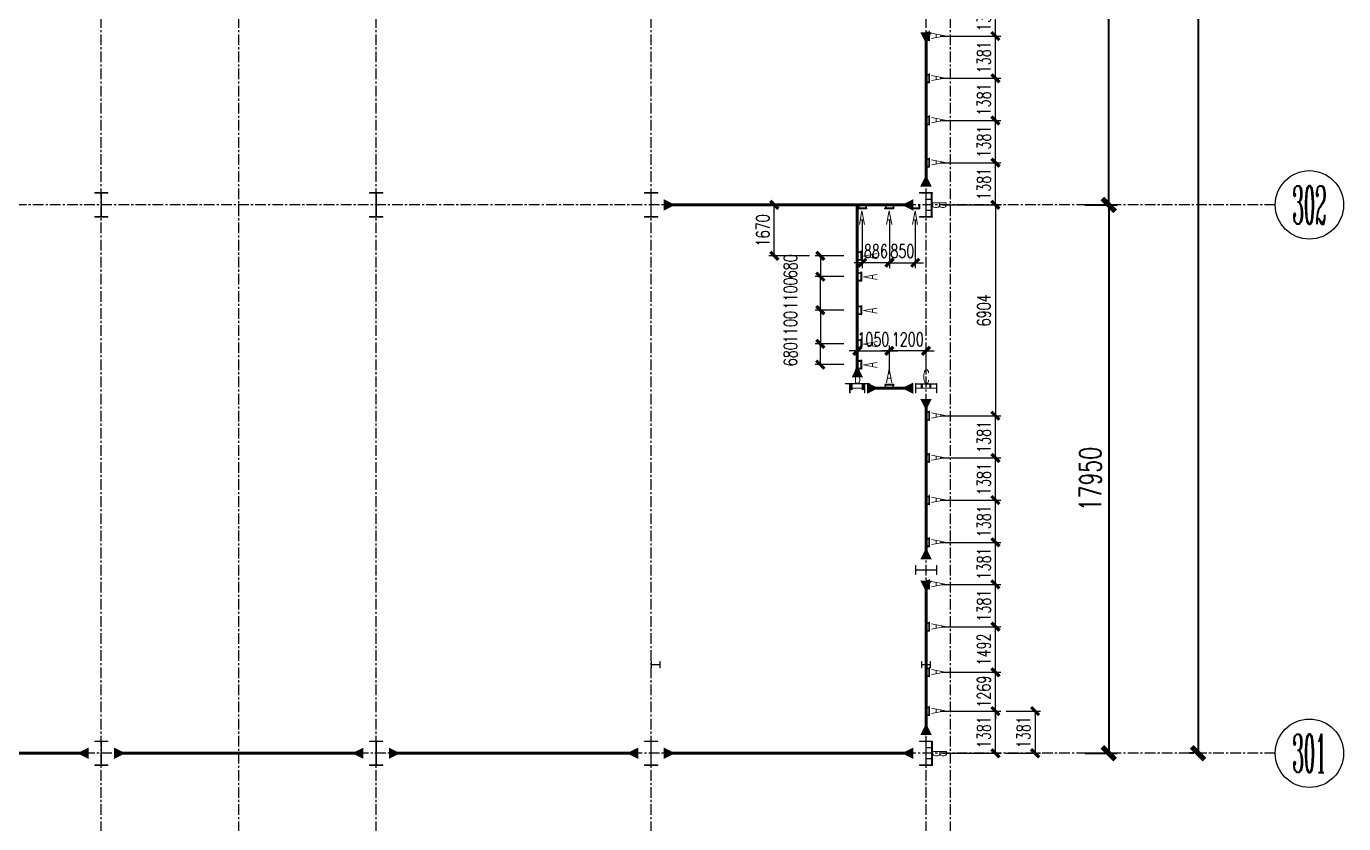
# Model space of a CAD drawing. Extents: x 782294 to 1727252, y -631030 to 17645.
# Drawn here: x 1406681 to 1449804, y -589623 to -563525 of the extents above; entities that cross this region are included whole.
import ezdxf
from ezdxf.enums import TextEntityAlignment as Align

# ---------------------------------------------------------------- set-up
doc = ezdxf.new("R2010")
doc.units = 0
doc.linetypes.add('__DASH', pattern=[0.35, 0.25, -0.1])
doc.linetypes.add('CENTER', pattern=[2, 1.25, -0.25, 0.25, -0.25])
doc.layers.get('Defpoints').update_dxf_attribs({"color": 210})
for name, color, linetype in [('!ZN3-铝板幕墙-3', 3, 'Continuous'), ('!ZN5-钢材投影-40', 40, 'Continuous'), ('!ZN5-钢材断面-2', 2, 'Continuous'), ('30预埋件', 30, 'Continuous'), ('3符号', 3, 'Continuous'), ('A-WINDOW', 140, 'Continuous'), ('DIM', 173, 'Continuous'), ('DOTE', 1, 'CENTER')]:
    doc.layers.add(name, color=color, linetype=linetype)
for name, color, linetype, lineweight in [('S-bea', 40, 'Continuous', 0), ('S-col', 2, 'Continuous', 0), ('梁', 4, 'Continuous', 18), ('砼柱', 2, 'Continuous', 35), ('细线', 11, 'Continuous', 9)]:
    doc.layers.add(name, color=color, linetype=linetype, lineweight=lineweight)
doc.styles.add('_TCH_AXIS', font='COMPLEX', dxfattribs={"bigfont": 'GBCBIG'})
doc.styles.add('DHTEXT-1', font='romans.shx', dxfattribs={"width": 0.7, "bigfont": 'chinese.shx'})
doc.dimstyles.new('ZN175', dxfattribs={"dimscale": 175, "dimtxt": 2.5, "dimasz": 1.5, "dimexe": 1, "dimexo": 2, "dimgap": 0.9, "dimtad": 1, "dimdec": 0, "dimdsep": 46, "dimtxsty": 'DHTEXT-1', "dimblk": 'ARCHTICK', "dimcen": 2.5, "dimclrd": 173, "dimclre": 173, "dimclrt": 7, "dimazin": 2, "dimtfac": 1, "dimtdec": 0, "dimtix": 1, "dimtmove": 2, "dimatfit": 3, "dimfxl": 0, "dimtolj": 1, "dimtzin": 0, "dimarcsym": 0})
doc.dimstyles.new('ZN280', dxfattribs={"dimscale": 280, "dimtxt": 2.5, "dimasz": 1.5, "dimexe": 1, "dimexo": 2, "dimgap": 0.9, "dimtad": 1, "dimdec": 0, "dimdsep": 46, "dimtxsty": 'DHTEXT-1', "dimblk": 'ARCHTICK', "dimcen": 2.5, "dimclrd": 173, "dimclre": 173, "dimclrt": 7, "dimazin": 2, "dimtfac": 1, "dimtdec": 0, "dimtix": 1, "dimtmove": 2, "dimatfit": 3, "dimfxl": 0, "dimarcsym": 0})

# ---------------------------------------------------------------- blocks, each defined once
blk = doc.blocks.new('20250902091300')
at = {"layer": '细线', "ltscale": 30}
h = blk.add_hatch(color=8, dxfattribs=at)
h.dxf.hatch_style = 1
h.paths.add_polyline_path([(-131, 109), (-131, 121), (-119, 121)])
h = blk.add_hatch(color=8, dxfattribs=at)
h.dxf.hatch_style = 1
h.paths.add_polyline_path([(-131, 34), (-131, 22), (-119, 22)])
h = blk.add_hatch(color=8, dxfattribs=at)
h.dxf.hatch_style = 1
h.paths.add_polyline_path([(131, 109), (131, 121), (119, 121)])
h = blk.add_hatch(color=8, dxfattribs=at)
h.dxf.hatch_style = 1
h.paths.add_polyline_path([(131, 34), (131, 22), (119, 22)])
at = {"layer": '!ZN5-钢材断面-2'}
for p, q in [((-150, 22), (150, 22)), ((-150, 10), (-150, 22)), ((-150, 10), (150, 10)), ((-131, 121), (-131, 22)), ((-119, 121), (-119, 22)), ((119, 121), (119, 22)), ((131, 121), (131, 22)), ((150, 10), (150, 22))]:
    blk.add_line(p, q, dxfattribs=at)
at = {"ltscale": 30}
for points in [[(-131, 109), (-131, 121), (-119, 121)], [(-131, 34), (-131, 22), (-119, 22)], [(131, 109), (131, 121), (119, 121)], [(131, 34), (131, 22), (119, 22)]]:
    blk.add_lwpolyline(points, close=True, dxfattribs=at)
blk = doc.blocks.new('20250903081440')
at = {"ltscale": 50, "rotation": 180}
blk.add_blockref('20250902091300', (0, 10), dxfattribs=at)
at = {"layer": '30预埋件', "style": 'DHTEXT-1', "text_generation_flag": 6, "width": 0.55}
blk.add_attdef('B', (-105, 65), '', height=450, rotation=180, dxfattribs=at)
blk = doc.blocks.new('20250903103553')
at = {"layer": '!ZN5-钢材投影-40', "ltscale": 0.3}
blk.add_lwpolyline([(388, -50), (-388, -50), (-388, -38), (388, -38)], close=True, dxfattribs=at)
at = {"layer": '!ZN5-钢材断面-2', "linetype": '__DASH', "ltscale": 100}
for points in [[(-176, -38), (-188, -38), (-188, 151), (-176, 151)], [(188, -38), (176, -38), (176, 151), (188, 151)]]:
    blk.add_lwpolyline(points, close=True, dxfattribs=at)
blk = doc.blocks.new('20250903111337')
at = {"layer": 'DIM', "ltscale": 30, "rotation": 89.99999999999999}
blk.add_blockref('20250903103553', (-50, 0), dxfattribs=at)
at = {"layer": '30预埋件', "style": 'DHTEXT-1', "text_generation_flag": 6, "width": 0.55}
blk.add_attdef('B', (15, 105), '', height=450, rotation=90, dxfattribs=at)
blk = doc.blocks.new('20250903112226')
at = {"layer": '!ZN5-钢材投影-40', "ltscale": 0.3}
blk.add_lwpolyline([(-338, 0), (338, 0), (338, -12), (-338, -12)], close=True, dxfattribs=at)
at = {"layer": '!ZN5-钢材断面-2', "linetype": '__DASH', "ltscale": 100}
for points in [[(-144, -12), (-132, -12), (-132, -136), (-144, -136)], [(132, -12), (144, -12), (144, -136), (132, -136)]]:
    blk.add_lwpolyline(points, close=True, dxfattribs=at)
blk = doc.blocks.new('20250903112404')
at = {"ltscale": 500, "rotation": 270}
blk.add_blockref('20250903112226', (0, 0), dxfattribs=at)
at = {"layer": '30预埋件', "style": 'DHTEXT-1', "text_generation_flag": 6, "width": 0.55}
blk.add_attdef('B', (15, 105), '', height=450, rotation=90, dxfattribs=at)
blk = doc.blocks.new('20250903102904')
at = {"ltscale": 1750, "rotation": 270}
for p in [(184115, 23473), (184115, 22092), (184115, 20712), (184115, 19331), (184115, 11046), (184115, 9665), (184115, 8285), (184115, 6904), (184115, 5523), (184115, 4142), (184115, 2650), (184115, 1381)]:
    blk.add_blockref('20250903081440', p, dxfattribs=at).add_auto_attribs({'B': 'A'})
at = {"ltscale": 500}
for p in [(184195, 17950), (184205, 0)]:
    blk.add_blockref('20250903111337', p, dxfattribs=at).add_auto_attribs({'B': 'B'})
at = {"ltscale": 1750}
ref = blk.add_blockref('20250903081440', (181914, 17825), dxfattribs=dict(at, xscale=-1, rotation=180))
ref.add_attrib('B', 'A', (181808, 17310), dxfattribs={"layer": '30预埋件', "height": 450, "rotation": 180, "style": 'DHTEXT-1', "text_generation_flag": 6, "width": 0.55})
ref = blk.add_blockref('20250903081440', (182800, 17825), dxfattribs=dict(at, xscale=-1, rotation=180))
ref.add_attrib('B', 'A', (182695, 17310), dxfattribs={"layer": '30预埋件', "height": 450, "rotation": 180, "style": 'DHTEXT-1', "text_generation_flag": 6, "width": 0.55})
ref = blk.add_blockref('20250903081440', (183650, 17825), dxfattribs=dict(at, xscale=-1, rotation=180))
ref.add_attrib('B', 'A', (183544, 17310), dxfattribs={"layer": '30预埋件', "height": 450, "rotation": 180, "style": 'DHTEXT-1', "text_generation_flag": 6, "width": 0.55})
ref = blk.add_blockref('20250903081440', (181883, 16280), dxfattribs=dict(at, xscale=-1, rotation=270))
ref.add_attrib('B', 'A', (182398, 16175), dxfattribs={"layer": '30预埋件', "height": 450, "rotation": 270, "style": 'DHTEXT-1', "text_generation_flag": 6, "width": 0.55})
ref = blk.add_blockref('20250903081440', (181883, 15600), dxfattribs=dict(at, xscale=-1, rotation=270))
ref.add_attrib('B', 'A', (182398, 15495), dxfattribs={"layer": '30预埋件', "height": 450, "rotation": 270, "style": 'DHTEXT-1', "text_generation_flag": 6, "width": 0.55})
ref = blk.add_blockref('20250903081440', (181883, 14500), dxfattribs=dict(at, xscale=-1, rotation=270))
ref.add_attrib('B', 'A', (182398, 14394), dxfattribs={"layer": '30预埋件', "height": 450, "rotation": 270, "style": 'DHTEXT-1', "text_generation_flag": 6, "width": 0.55})
ref = blk.add_blockref('20250903081440', (181883, 13400), dxfattribs=dict(at, xscale=-1, rotation=270))
ref.add_attrib('B', 'A', (182398, 13294), dxfattribs={"layer": '30预埋件', "height": 450, "rotation": 270, "style": 'DHTEXT-1', "text_generation_flag": 6, "width": 0.55})
at = {"ltscale": 500}
for name, p, rotation, values in [('20250903111337', (181749, 12100), 90, {'B': 'B'}), ('20250903112404', (184000, 12090), 89.99999993907768, {'B': 'C'})]:
    blk.add_blockref(name, p, dxfattribs=dict(at, rotation=rotation)).add_auto_attribs(values)
at = {"ltscale": 1750}
ref = blk.add_blockref('20250903081440', (181883, 12720), dxfattribs=dict(at, xscale=-1, rotation=270))
ref.add_attrib('B', 'A', (182398, 12615), dxfattribs={"layer": '30预埋件', "height": 450, "rotation": 270, "style": 'DHTEXT-1', "text_generation_flag": 6, "width": 0.55})
blk.add_blockref('20250903081440', (182800, 12065), dxfattribs=at).add_auto_attribs({'B': 'A'})
blk = doc.blocks.new('_ArchTick')
at = {"color": 0, "linetype": 'ByBlock', "const_width": 0.4}
blk.add_lwpolyline([(-0.5, -0.5), (0.5, 0.5)], dxfattribs=at)
blk = doc.blocks.new('*D1684')
at = {"layer": 'Defpoints', "color": 0, "ltscale": 1750, "transparency": 16777216}
for p in [(1436248, -580415), (1438405, -580415), (1436293, -581795)]:
    blk.add_point(p, dxfattribs=at)
at = {"layer": 'DIM', "color": 173, "linetype": 'ByBlock', "lineweight": -2, "ltscale": 1750, "transparency": 16777216}
for p, q in [((1436598, -580415), (1438580, -580415)), ((1438405, -581795), (1438405, -580415)), ((1436643, -581795), (1438580, -581795))]:
    blk.add_line(p, q, dxfattribs=at)
at = {"layer": 'DIM', "color": 173, "lineweight": -2, "ltscale": 1750, "transparency": 16777216, "xscale": 262.5, "yscale": 262.5, "zscale": 262.5}
for p, rotation in [((1438405, -580415), 90), ((1438405, -581795), 270)]:
    blk.add_blockref('_ArchTick', p, dxfattribs=dict(at, rotation=rotation))
at = {"layer": 'DIM', "color": 7, "ltscale": 1750, "transparency": 16777216, "insert": (1438028, -581105), "char_height": 437.5, "attachment_point": 5, "rotation": 90, "style": 'DHTEXT-1'}
blk.add_mtext('\\A1;1381', dxfattribs=at)
blk = doc.blocks.new('*D1685')
at = {"layer": 'Defpoints', "color": 0, "ltscale": 1750, "transparency": 16777216}
for p in [(1436293, -581795), (1438405, -581795), (1436293, -583176)]:
    blk.add_point(p, dxfattribs=at)
at = {"layer": 'DIM', "color": 173, "linetype": 'ByBlock', "lineweight": -2, "ltscale": 1750, "transparency": 16777216}
for p, q in [((1436643, -581795), (1438580, -581795)), ((1438405, -583176), (1438405, -581795)), ((1436643, -583176), (1438580, -583176))]:
    blk.add_line(p, q, dxfattribs=at)
at = {"layer": 'DIM', "color": 173, "lineweight": -2, "ltscale": 1750, "transparency": 16777216, "xscale": 262.5, "yscale": 262.5, "zscale": 262.5}
for p, rotation in [((1438405, -581795), 90), ((1438405, -583176), 270)]:
    blk.add_blockref('_ArchTick', p, dxfattribs=dict(at, rotation=rotation))
at = {"layer": 'DIM', "color": 7, "ltscale": 1750, "transparency": 16777216, "insert": (1438028, -582486), "char_height": 437.5, "attachment_point": 5, "rotation": 90, "style": 'DHTEXT-1'}
blk.add_mtext('\\A1;1381', dxfattribs=at)
blk = doc.blocks.new('*D1686')
at = {"layer": 'Defpoints', "color": 0, "ltscale": 1750, "transparency": 16777216}
for p in [(1436293, -583176), (1438405, -583176), (1436293, -584668)]:
    blk.add_point(p, dxfattribs=at)
at = {"layer": 'DIM', "color": 173, "linetype": 'ByBlock', "lineweight": -2, "ltscale": 1750, "transparency": 16777216}
for p, q in [((1436643, -583176), (1438580, -583176)), ((1438405, -584668), (1438405, -583176)), ((1436643, -584668), (1438580, -584668))]:
    blk.add_line(p, q, dxfattribs=at)
at = {"layer": 'DIM', "color": 173, "lineweight": -2, "ltscale": 1750, "transparency": 16777216, "xscale": 262.5, "yscale": 262.5, "zscale": 262.5}
for p, rotation in [((1438405, -583176), 90), ((1438405, -584668), 270)]:
    blk.add_blockref('_ArchTick', p, dxfattribs=dict(at, rotation=rotation))
at = {"layer": 'DIM', "color": 7, "ltscale": 1750, "transparency": 16777216, "insert": (1438028, -583922), "char_height": 437.5, "attachment_point": 5, "rotation": 90, "style": 'DHTEXT-1'}
blk.add_mtext('\\A1;1492', dxfattribs=at)
blk = doc.blocks.new('*D1687')
at = {"layer": 'Defpoints', "color": 0, "ltscale": 1750, "transparency": 16777216}
for p in [(1436293, -584668), (1438405, -584668), (1436248, -585938)]:
    blk.add_point(p, dxfattribs=at)
at = {"layer": 'DIM', "color": 173, "linetype": 'ByBlock', "lineweight": -2, "ltscale": 1750, "transparency": 16777216}
for p, q in [((1436643, -584668), (1438580, -584668)), ((1438405, -584668), (1438405, -584406)), ((1438405, -585938), (1438405, -584668)), ((1436598, -585938), (1438580, -585938)), ((1438405, -585938), (1438405, -586200))]:
    blk.add_line(p, q, dxfattribs=at)
at = {"layer": 'DIM', "color": 173, "lineweight": -2, "ltscale": 1750, "transparency": 16777216, "xscale": 262.5, "yscale": 262.5, "zscale": 262.5}
for p, rotation in [((1438405, -584668), 270), ((1438405, -585938), 90)]:
    blk.add_blockref('_ArchTick', p, dxfattribs=dict(at, rotation=rotation))
at = {"layer": 'DIM', "color": 7, "ltscale": 1750, "transparency": 16777216, "insert": (1438028, -585303), "char_height": 437.5, "attachment_point": 5, "rotation": 90, "style": 'DHTEXT-1'}
blk.add_mtext('\\A1;1269', dxfattribs=at)
blk = doc.blocks.new('*D1668')
at = {"layer": 'Defpoints', "color": 0, "ltscale": 1750, "transparency": 16777216}
for p in [(1436248, -585938), (1438405, -585938), (1436338, -587318)]:
    blk.add_point(p, dxfattribs=at)
at = {"layer": 'DIM', "color": 173, "linetype": 'ByBlock', "lineweight": -2, "ltscale": 1750, "transparency": 16777216}
for p, q in [((1436598, -585938), (1438580, -585938)), ((1438405, -587318), (1438405, -585938)), ((1436688, -587318), (1438580, -587318))]:
    blk.add_line(p, q, dxfattribs=at)
at = {"layer": 'DIM', "color": 173, "lineweight": -2, "ltscale": 1750, "transparency": 16777216, "xscale": 262.5, "yscale": 262.5, "zscale": 262.5}
for p, rotation in [((1438405, -585938), 90), ((1438405, -587318), 270)]:
    blk.add_blockref('_ArchTick', p, dxfattribs=dict(at, rotation=rotation))
at = {"layer": 'DIM', "color": 7, "ltscale": 1750, "transparency": 16777216, "insert": (1438028, -586628), "char_height": 437.5, "attachment_point": 5, "rotation": 90, "style": 'DHTEXT-1'}
blk.add_mtext('\\A1;1381', dxfattribs=at)
blk = doc.blocks.new('*D1669')
at = {"layer": 'Defpoints', "color": 0, "ltscale": 1750, "transparency": 16777216}
for p in [(1436248, -576272), (1438405, -576272), (1436248, -577653)]:
    blk.add_point(p, dxfattribs=at)
at = {"layer": 'DIM', "color": 173, "linetype": 'ByBlock', "lineweight": -2, "ltscale": 1750, "transparency": 16777216}
for p, q in [((1436598, -576272), (1438580, -576272)), ((1438405, -577653), (1438405, -576272)), ((1436598, -577653), (1438580, -577653))]:
    blk.add_line(p, q, dxfattribs=at)
at = {"layer": 'DIM', "color": 173, "lineweight": -2, "ltscale": 1750, "transparency": 16777216, "xscale": 262.5, "yscale": 262.5, "zscale": 262.5}
for p, rotation in [((1438405, -576272), 90), ((1438405, -577653), 270)]:
    blk.add_blockref('_ArchTick', p, dxfattribs=dict(at, rotation=rotation))
at = {"layer": 'DIM', "color": 7, "ltscale": 1750, "transparency": 16777216, "insert": (1438028, -576963), "char_height": 437.5, "attachment_point": 5, "rotation": 90, "style": 'DHTEXT-1'}
blk.add_mtext('\\A1;1381', dxfattribs=at)
blk = doc.blocks.new('*D1670')
at = {"layer": 'Defpoints', "color": 0, "ltscale": 1750, "transparency": 16777216}
for p in [(1436248, -577653), (1438405, -577653), (1436248, -579034)]:
    blk.add_point(p, dxfattribs=at)
at = {"layer": 'DIM', "color": 173, "linetype": 'ByBlock', "lineweight": -2, "ltscale": 1750, "transparency": 16777216}
for p, q in [((1436598, -577653), (1438580, -577653)), ((1438405, -579034), (1438405, -577653)), ((1436598, -579034), (1438580, -579034))]:
    blk.add_line(p, q, dxfattribs=at)
at = {"layer": 'DIM', "color": 173, "lineweight": -2, "ltscale": 1750, "transparency": 16777216, "xscale": 262.5, "yscale": 262.5, "zscale": 262.5}
for p, rotation in [((1438405, -577653), 90), ((1438405, -579034), 270)]:
    blk.add_blockref('_ArchTick', p, dxfattribs=dict(at, rotation=rotation))
at = {"layer": 'DIM', "color": 7, "ltscale": 1750, "transparency": 16777216, "insert": (1438028, -578343), "char_height": 437.5, "attachment_point": 5, "rotation": 90, "style": 'DHTEXT-1'}
blk.add_mtext('\\A1;1381', dxfattribs=at)
blk = doc.blocks.new('*D1671')
at = {"layer": 'Defpoints', "color": 0, "ltscale": 1750, "transparency": 16777216}
for p in [(1436248, -579034), (1438405, -579034), (1436248, -580415)]:
    blk.add_point(p, dxfattribs=at)
at = {"layer": 'DIM', "color": 173, "linetype": 'ByBlock', "lineweight": -2, "ltscale": 1750, "transparency": 16777216}
for p, q in [((1436598, -579034), (1438580, -579034)), ((1438405, -580415), (1438405, -579034)), ((1436598, -580415), (1438580, -580415))]:
    blk.add_line(p, q, dxfattribs=at)
at = {"layer": 'DIM', "color": 173, "lineweight": -2, "ltscale": 1750, "transparency": 16777216, "xscale": 262.5, "yscale": 262.5, "zscale": 262.5}
for p, rotation in [((1438405, -579034), 90), ((1438405, -580415), 270)]:
    blk.add_blockref('_ArchTick', p, dxfattribs=dict(at, rotation=rotation))
at = {"layer": 'DIM', "color": 7, "ltscale": 1750, "transparency": 16777216, "insert": (1438028, -579724), "char_height": 437.5, "attachment_point": 5, "rotation": 90, "style": 'DHTEXT-1'}
blk.add_mtext('\\A1;1381', dxfattribs=at)
blk = doc.blocks.new('*D254')
at = {"layer": 'Defpoints', "color": 0, "ltscale": 1750, "transparency": 16777216}
for p in [(1434933, -574147), (1434933, -575253), (1436133, -575228)]:
    blk.add_point(p, dxfattribs=at)
at = {"layer": 'DIM', "color": 173, "linetype": 'ByBlock', "lineweight": -2, "ltscale": 1750, "transparency": 16777216}
for p, q in [((1434933, -574147), (1434670, -574147)), ((1434933, -574903), (1434933, -573972)), ((1436133, -574147), (1434933, -574147)), ((1436133, -574878), (1436133, -573972)), ((1436133, -574147), (1436395, -574147))]:
    blk.add_line(p, q, dxfattribs=at)
at = {"layer": 'DIM', "color": 173, "lineweight": -2, "ltscale": 1750, "transparency": 16777216, "xscale": 262.5, "yscale": 262.5, "zscale": 262.5}
blk.add_blockref('_ArchTick', (1434933, -574147), dxfattribs=at)
at = {"layer": 'DIM', "color": 173, "lineweight": -2, "ltscale": 1750, "transparency": 16777216, "xscale": 262.5, "yscale": 262.5, "zscale": 262.5, "rotation": 180}
blk.add_blockref('_ArchTick', (1436133, -574147), dxfattribs=at)
at = {"layer": 'DIM', "color": 7, "ltscale": 1750, "transparency": 16777216, "insert": (1435533, -573770), "char_height": 437.5, "attachment_point": 5, "style": 'DHTEXT-1'}
blk.add_mtext('\\A1;1200', dxfattribs=at)
blk = doc.blocks.new('*D255')
at = {"layer": 'Defpoints', "color": 0, "ltscale": 1750, "transparency": 16777216}
for p in [(1434933, -569493), (1435782, -569493), (1435782, -571261)]:
    blk.add_point(p, dxfattribs=at)
at = {"layer": 'DIM', "color": 173, "linetype": 'ByBlock', "lineweight": -2, "ltscale": 1750, "transparency": 16777216}
for p, q in [((1434933, -569843), (1434933, -571436)), ((1435782, -569843), (1435782, -571436)), ((1434933, -571261), (1434670, -571261)), ((1434933, -571261), (1435782, -571261)), ((1435782, -571261), (1436045, -571261))]:
    blk.add_line(p, q, dxfattribs=at)
at = {"layer": 'DIM', "color": 173, "lineweight": -2, "ltscale": 1750, "transparency": 16777216, "xscale": 262.5, "yscale": 262.5, "zscale": 262.5}
blk.add_blockref('_ArchTick', (1434933, -571261), dxfattribs=at)
at = {"layer": 'DIM', "color": 173, "lineweight": -2, "ltscale": 1750, "transparency": 16777216, "xscale": 262.5, "yscale": 262.5, "zscale": 262.5, "rotation": 180}
blk.add_blockref('_ArchTick', (1435782, -571261), dxfattribs=at)
at = {"layer": 'DIM', "color": 7, "ltscale": 1750, "transparency": 16777216, "insert": (1435358, -570885), "char_height": 437.5, "attachment_point": 5, "style": 'DHTEXT-1'}
blk.add_mtext('\\A1;850', dxfattribs=at)
blk = doc.blocks.new('*D1672')
at = {"layer": 'Defpoints', "color": 0, "ltscale": 1750, "transparency": 16777216}
for p in [(1436328, -569368), (1436248, -576272), (1438405, -576272)]:
    blk.add_point(p, dxfattribs=at)
at = {"layer": 'DIM', "color": 173, "linetype": 'ByBlock', "lineweight": -2, "ltscale": 1750, "transparency": 16777216}
for p, q in [((1436678, -569368), (1438580, -569368)), ((1438405, -569368), (1438405, -576272)), ((1436598, -576272), (1438580, -576272))]:
    blk.add_line(p, q, dxfattribs=at)
at = {"layer": 'DIM', "color": 173, "lineweight": -2, "ltscale": 1750, "transparency": 16777216, "xscale": 262.5, "yscale": 262.5, "zscale": 262.5}
for p, rotation in [((1438405, -569368), 90), ((1438405, -576272), 270)]:
    blk.add_blockref('_ArchTick', p, dxfattribs=dict(at, rotation=rotation))
at = {"layer": 'DIM', "color": 7, "ltscale": 1750, "transparency": 16777216, "insert": (1438028, -572820), "char_height": 437.5, "attachment_point": 5, "rotation": 90, "style": 'DHTEXT-1'}
blk.add_mtext('\\A1;6904', dxfattribs=at)
blk = doc.blocks.new('*D1673')
at = {"layer": 'Defpoints', "color": 0, "ltscale": 1750, "transparency": 16777216}
for p in [(1436248, -567988), (1438405, -567988), (1436328, -569368)]:
    blk.add_point(p, dxfattribs=at)
at = {"layer": 'DIM', "color": 173, "linetype": 'ByBlock', "lineweight": -2, "ltscale": 1750, "transparency": 16777216}
for p, q in [((1436598, -567988), (1438580, -567988)), ((1438405, -569368), (1438405, -567988)), ((1436678, -569368), (1438580, -569368))]:
    blk.add_line(p, q, dxfattribs=at)
at = {"layer": 'DIM', "color": 173, "lineweight": -2, "ltscale": 1750, "transparency": 16777216, "xscale": 262.5, "yscale": 262.5, "zscale": 262.5}
for p, rotation in [((1438405, -567988), 90), ((1438405, -569368), 270)]:
    blk.add_blockref('_ArchTick', p, dxfattribs=dict(at, rotation=rotation))
at = {"layer": 'DIM', "color": 7, "ltscale": 1750, "transparency": 16777216, "insert": (1438028, -568678), "char_height": 437.5, "attachment_point": 5, "rotation": 90, "style": 'DHTEXT-1'}
blk.add_mtext('\\A1;1381', dxfattribs=at)
blk = doc.blocks.new('*D1664')
at = {"layer": 'Defpoints', "color": 0, "ltscale": 1750, "transparency": 16777216}
for p in [(1436248, -562465), (1438405, -562465), (1436248, -563845)]:
    blk.add_point(p, dxfattribs=at)
at = {"layer": 'DIM', "color": 173, "linetype": 'ByBlock', "lineweight": -2, "ltscale": 1750, "transparency": 16777216}
for p, q in [((1436598, -562465), (1438580, -562465)), ((1438405, -563845), (1438405, -562465)), ((1436598, -563845), (1438580, -563845))]:
    blk.add_line(p, q, dxfattribs=at)
at = {"layer": 'DIM', "color": 173, "lineweight": -2, "ltscale": 1750, "transparency": 16777216, "xscale": 262.5, "yscale": 262.5, "zscale": 262.5}
for p, rotation in [((1438405, -562465), 90), ((1438405, -563845), 270)]:
    blk.add_blockref('_ArchTick', p, dxfattribs=dict(at, rotation=rotation))
at = {"layer": 'DIM', "color": 7, "ltscale": 1750, "transparency": 16777216, "insert": (1438028, -563155), "char_height": 437.5, "attachment_point": 5, "rotation": 90, "style": 'DHTEXT-1'}
blk.add_mtext('\\A1;1381', dxfattribs=at)
blk = doc.blocks.new('*D1665')
at = {"layer": 'Defpoints', "color": 0, "ltscale": 1750, "transparency": 16777216}
for p in [(1436248, -563845), (1438405, -563845), (1436248, -565226)]:
    blk.add_point(p, dxfattribs=at)
at = {"layer": 'DIM', "color": 173, "linetype": 'ByBlock', "lineweight": -2, "ltscale": 1750, "transparency": 16777216}
for p, q in [((1436598, -563845), (1438580, -563845)), ((1438405, -565226), (1438405, -563845)), ((1436598, -565226), (1438580, -565226))]:
    blk.add_line(p, q, dxfattribs=at)
at = {"layer": 'DIM', "color": 173, "lineweight": -2, "ltscale": 1750, "transparency": 16777216, "xscale": 262.5, "yscale": 262.5, "zscale": 262.5}
for p, rotation in [((1438405, -563845), 90), ((1438405, -565226), 270)]:
    blk.add_blockref('_ArchTick', p, dxfattribs=dict(at, rotation=rotation))
at = {"layer": 'DIM', "color": 7, "ltscale": 1750, "transparency": 16777216, "insert": (1438028, -564536), "char_height": 437.5, "attachment_point": 5, "rotation": 90, "style": 'DHTEXT-1'}
blk.add_mtext('\\A1;1381', dxfattribs=at)
blk = doc.blocks.new('*D1666')
at = {"layer": 'Defpoints', "color": 0, "ltscale": 1750, "transparency": 16777216}
for p in [(1436248, -565226), (1438405, -565226), (1436248, -566607)]:
    blk.add_point(p, dxfattribs=at)
at = {"layer": 'DIM', "color": 173, "linetype": 'ByBlock', "lineweight": -2, "ltscale": 1750, "transparency": 16777216}
for p, q in [((1436598, -565226), (1438580, -565226)), ((1438405, -566607), (1438405, -565226)), ((1436598, -566607), (1438580, -566607))]:
    blk.add_line(p, q, dxfattribs=at)
at = {"layer": 'DIM', "color": 173, "lineweight": -2, "ltscale": 1750, "transparency": 16777216, "xscale": 262.5, "yscale": 262.5, "zscale": 262.5}
for p, rotation in [((1438405, -565226), 90), ((1438405, -566607), 270)]:
    blk.add_blockref('_ArchTick', p, dxfattribs=dict(at, rotation=rotation))
at = {"layer": 'DIM', "color": 7, "ltscale": 1750, "transparency": 16777216, "insert": (1438028, -565916), "char_height": 437.5, "attachment_point": 5, "rotation": 90, "style": 'DHTEXT-1'}
blk.add_mtext('\\A1;1381', dxfattribs=at)
blk = doc.blocks.new('*D1667')
at = {"layer": 'Defpoints', "color": 0, "ltscale": 1750, "transparency": 16777216}
for p in [(1436248, -566607), (1438405, -566607), (1436248, -567988)]:
    blk.add_point(p, dxfattribs=at)
at = {"layer": 'DIM', "color": 173, "linetype": 'ByBlock', "lineweight": -2, "ltscale": 1750, "transparency": 16777216}
for p, q in [((1436598, -566607), (1438580, -566607)), ((1438405, -567988), (1438405, -566607)), ((1436598, -567988), (1438580, -567988))]:
    blk.add_line(p, q, dxfattribs=at)
at = {"layer": 'DIM', "color": 173, "lineweight": -2, "ltscale": 1750, "transparency": 16777216, "xscale": 262.5, "yscale": 262.5, "zscale": 262.5}
for p, rotation in [((1438405, -566607), 90), ((1438405, -567988), 270)]:
    blk.add_blockref('_ArchTick', p, dxfattribs=dict(at, rotation=rotation))
at = {"layer": 'DIM', "color": 7, "ltscale": 1750, "transparency": 16777216, "insert": (1438028, -567297), "char_height": 437.5, "attachment_point": 5, "rotation": 90, "style": 'DHTEXT-1'}
blk.add_mtext('\\A1;1381', dxfattribs=at)
blk = doc.blocks.new('*D306')
at = {"layer": 'Defpoints', "color": 0, "ltscale": 1750, "transparency": 16777216}
for p in [(1432673, -573918), (1433795, -573918), (1433795, -574598)]:
    blk.add_point(p, dxfattribs=at)
at = {"layer": 'DIM', "color": 173, "linetype": 'ByBlock', "lineweight": -2, "ltscale": 1750, "transparency": 16777216}
for p, q in [((1433445, -573918), (1432498, -573918)), ((1432673, -574598), (1432673, -573918)), ((1433445, -574598), (1432498, -574598))]:
    blk.add_line(p, q, dxfattribs=at)
at = {"layer": 'DIM', "color": 173, "lineweight": -2, "ltscale": 1750, "transparency": 16777216, "xscale": 262.5, "yscale": 262.5, "zscale": 262.5}
for p, rotation in [((1432673, -573918), 90), ((1432673, -574598), 270)]:
    blk.add_blockref('_ArchTick', p, dxfattribs=dict(at, rotation=rotation))
at = {"layer": 'DIM', "color": 7, "ltscale": 1750, "transparency": 16777216, "insert": (1431695, -574258), "char_height": 437.5, "attachment_point": 5, "rotation": 90, "style": 'DHTEXT-1'}
blk.add_mtext('\\A1;680', dxfattribs=at)
blk = doc.blocks.new('*D307')
at = {"layer": 'Defpoints', "color": 0, "ltscale": 1750, "transparency": 16777216}
for p in [(1434933, -574147), (1433883, -575228), (1434933, -575253)]:
    blk.add_point(p, dxfattribs=at)
at = {"layer": 'DIM', "color": 173, "linetype": 'ByBlock', "lineweight": -2, "ltscale": 1750, "transparency": 16777216}
for p, q in [((1433883, -574147), (1433620, -574147)), ((1433883, -574878), (1433883, -573972)), ((1433883, -574147), (1434933, -574147)), ((1434933, -574903), (1434933, -573972)), ((1434933, -574147), (1435195, -574147))]:
    blk.add_line(p, q, dxfattribs=at)
at = {"layer": 'DIM', "color": 173, "lineweight": -2, "ltscale": 1750, "transparency": 16777216, "xscale": 262.5, "yscale": 262.5, "zscale": 262.5}
blk.add_blockref('_ArchTick', (1433883, -574147), dxfattribs=at)
at = {"layer": 'DIM', "color": 173, "lineweight": -2, "ltscale": 1750, "transparency": 16777216, "xscale": 262.5, "yscale": 262.5, "zscale": 262.5, "rotation": 180}
blk.add_blockref('_ArchTick', (1434933, -574147), dxfattribs=at)
at = {"layer": 'DIM', "color": 7, "ltscale": 1750, "transparency": 16777216, "insert": (1434408, -573770), "char_height": 437.5, "attachment_point": 5, "style": 'DHTEXT-1'}
blk.add_mtext('\\A1;1050', dxfattribs=at)
blk = doc.blocks.new('*D308')
at = {"layer": 'Defpoints', "color": 0, "ltscale": 1750, "transparency": 16777216}
for p in [(1434046, -569493), (1434933, -569493), (1434046, -571261)]:
    blk.add_point(p, dxfattribs=at)
at = {"layer": 'DIM', "color": 173, "linetype": 'ByBlock', "lineweight": -2, "ltscale": 1750, "transparency": 16777216}
for p, q in [((1434046, -569843), (1434046, -571436)), ((1434933, -569843), (1434933, -571436)), ((1434046, -571261), (1433784, -571261)), ((1434933, -571261), (1434046, -571261)), ((1434933, -571261), (1435195, -571261))]:
    blk.add_line(p, q, dxfattribs=at)
at = {"layer": 'DIM', "color": 173, "lineweight": -2, "ltscale": 1750, "transparency": 16777216, "xscale": 262.5, "yscale": 262.5, "zscale": 262.5}
blk.add_blockref('_ArchTick', (1434046, -571261), dxfattribs=at)
at = {"layer": 'DIM', "color": 173, "lineweight": -2, "ltscale": 1750, "transparency": 16777216, "xscale": 262.5, "yscale": 262.5, "zscale": 262.5, "rotation": 180}
blk.add_blockref('_ArchTick', (1434933, -571261), dxfattribs=at)
at = {"layer": 'DIM', "color": 7, "ltscale": 1750, "transparency": 16777216, "insert": (1434490, -570885), "char_height": 437.5, "attachment_point": 5, "style": 'DHTEXT-1'}
blk.add_mtext('\\A1;886', dxfattribs=at)
blk = doc.blocks.new('*D309')
at = {"layer": 'Defpoints', "color": 0, "ltscale": 1750, "transparency": 16777216}
for p in [(1433795, -572818), (1432673, -573918), (1433795, -573918)]:
    blk.add_point(p, dxfattribs=at)
at = {"layer": 'DIM', "color": 173, "linetype": 'ByBlock', "lineweight": -2, "ltscale": 1750, "transparency": 16777216}
for p, q in [((1433445, -572818), (1432498, -572818)), ((1432673, -572818), (1432673, -573918)), ((1433445, -573918), (1432498, -573918))]:
    blk.add_line(p, q, dxfattribs=at)
at = {"layer": 'DIM', "color": 173, "lineweight": -2, "ltscale": 1750, "transparency": 16777216, "xscale": 262.5, "yscale": 262.5, "zscale": 262.5}
for p, rotation in [((1432673, -572818), 90), ((1432673, -573918), 270)]:
    blk.add_blockref('_ArchTick', p, dxfattribs=dict(at, rotation=rotation))
at = {"layer": 'DIM', "color": 7, "ltscale": 1750, "transparency": 16777216, "insert": (1431695, -573368), "char_height": 437.5, "attachment_point": 5, "rotation": 90, "style": 'DHTEXT-1'}
blk.add_mtext('\\A1;1100', dxfattribs=at)
blk = doc.blocks.new('*D310')
at = {"layer": 'Defpoints', "color": 0, "ltscale": 1750, "transparency": 16777216}
for p in [(1432673, -571718), (1433795, -571718), (1433795, -572818)]:
    blk.add_point(p, dxfattribs=at)
at = {"layer": 'DIM', "color": 173, "linetype": 'ByBlock', "lineweight": -2, "ltscale": 1750, "transparency": 16777216}
for p, q in [((1433445, -571718), (1432498, -571718)), ((1432673, -572818), (1432673, -571718)), ((1433445, -572818), (1432498, -572818))]:
    blk.add_line(p, q, dxfattribs=at)
at = {"layer": 'DIM', "color": 173, "lineweight": -2, "ltscale": 1750, "transparency": 16777216, "xscale": 262.5, "yscale": 262.5, "zscale": 262.5}
for p, rotation in [((1432673, -571718), 90), ((1432673, -572818), 270)]:
    blk.add_blockref('_ArchTick', p, dxfattribs=dict(at, rotation=rotation))
at = {"layer": 'DIM', "color": 7, "ltscale": 1750, "transparency": 16777216, "insert": (1431695, -572268), "char_height": 437.5, "attachment_point": 5, "rotation": 90, "style": 'DHTEXT-1'}
blk.add_mtext('\\A1;1100', dxfattribs=at)
blk = doc.blocks.new('*D311')
at = {"layer": 'Defpoints', "color": 0, "ltscale": 1750, "transparency": 16777216}
for p in [(1433795, -571038), (1432673, -571718), (1433795, -571718)]:
    blk.add_point(p, dxfattribs=at)
at = {"layer": 'DIM', "color": 173, "linetype": 'ByBlock', "lineweight": -2, "ltscale": 1750, "transparency": 16777216}
for p, q in [((1433445, -571038), (1432498, -571038)), ((1432673, -571038), (1432673, -571718)), ((1433445, -571718), (1432498, -571718))]:
    blk.add_line(p, q, dxfattribs=at)
at = {"layer": 'DIM', "color": 173, "lineweight": -2, "ltscale": 1750, "transparency": 16777216, "xscale": 262.5, "yscale": 262.5, "zscale": 262.5}
for p, rotation in [((1432673, -571038), 90), ((1432673, -571718), 270)]:
    blk.add_blockref('_ArchTick', p, dxfattribs=dict(at, rotation=rotation))
at = {"layer": 'DIM', "color": 7, "ltscale": 1750, "transparency": 16777216, "insert": (1431695, -571378), "char_height": 437.5, "attachment_point": 5, "rotation": 90, "style": 'DHTEXT-1'}
blk.add_mtext('\\A1;680', dxfattribs=at)
blk = doc.blocks.new('*D429')
at = {"layer": 'Defpoints', "color": 0, "ltscale": 2800, "transparency": 16777216}
for p in [(188639, 17950), (188639, 0), (189981, 0)]:
    blk.add_point(p, dxfattribs=at)
at = {"layer": 'DIM', "color": 173, "linetype": 'ByBlock', "lineweight": -2, "ltscale": 2800, "transparency": 16777216}
for p, q in [((189199, 17950), (190261, 17950)), ((189981, 17950), (189981, 0)), ((189199, 0), (190261, 0))]:
    blk.add_line(p, q, dxfattribs=at)
at = {"layer": 'DIM', "color": 173, "lineweight": -2, "ltscale": 2800, "transparency": 16777216, "xscale": 420, "yscale": 420, "zscale": 420}
for p, rotation in [((189981, 17950), 90), ((189981, 0), 270)]:
    blk.add_blockref('_ArchTick', p, dxfattribs=dict(at, rotation=rotation))
at = {"layer": 'DIM', "color": 7, "ltscale": 2800, "transparency": 16777216, "insert": (189379, 8975), "char_height": 700, "attachment_point": 5, "rotation": 90, "style": 'DHTEXT-1'}
blk.add_mtext('17950', dxfattribs=at)
blk = doc.blocks.new('卓越-轴号')
blk.add_circle((0, 0), 4)
at = {"color": 0, "style": '_TCH_AXIS', "width": 1.041667, "flags": 8}
blk.add_attdef('A', text='', height=4.48, dxfattribs=at).set_placement((-2, -2.24), (2, -2.24), align=Align.FIT)
blk = doc.blocks.new('*D480')
at = {"layer": 'Defpoints', "color": 0, "ltscale": 2800, "transparency": 16777216}
for p in [(189981, 35900), (189981, 35900), (188639, 17950)]:
    blk.add_point(p, dxfattribs=at)
at = {"layer": 'DIM', "color": 173, "linetype": 'ByBlock', "lineweight": -2, "ltscale": 2800, "transparency": 16777216}
for p, q in [((189981, 17950), (189981, 35900)), ((190541, 35900), (190261, 35900)), ((189199, 17950), (190261, 17950))]:
    blk.add_line(p, q, dxfattribs=at)
at = {"layer": 'DIM', "color": 173, "lineweight": -2, "ltscale": 2800, "transparency": 16777216, "xscale": 420, "yscale": 420, "zscale": 420}
for p, rotation in [((189981, 35900), 90), ((189981, 17950), 270)]:
    blk.add_blockref('_ArchTick', p, dxfattribs=dict(at, rotation=rotation))
at = {"layer": 'DIM', "color": 7, "ltscale": 2800, "transparency": 16777216, "insert": (189379, 26925), "char_height": 700, "attachment_point": 5, "rotation": 90, "style": 'DHTEXT-1'}
blk.add_mtext('17950', dxfattribs=at)
blk = doc.blocks.new('*D483')
at = {"layer": 'Defpoints', "color": 0, "ltscale": 2800, "transparency": 16777216}
for p in [(193324, 71800), (192904, 0), (193324, 0)]:
    blk.add_point(p, dxfattribs=at)
at = {"layer": 'DIM', "color": 173, "linetype": 'ByBlock', "lineweight": -2, "ltscale": 2800, "transparency": 16777216}
for p, q in [((192764, 71800), (192624, 71800)), ((192904, 71800), (192904, 0)), ((192764, 0), (192624, 0))]:
    blk.add_line(p, q, dxfattribs=at)
at = {"layer": 'DIM', "color": 173, "lineweight": -2, "ltscale": 2800, "transparency": 16777216, "xscale": 420, "yscale": 420, "zscale": 420}
for p, rotation in [((192904, 71800), 90), ((192904, 0), 270)]:
    blk.add_blockref('_ArchTick', p, dxfattribs=dict(at, rotation=rotation))
at = {"layer": 'DIM', "color": 7, "ltscale": 2800, "transparency": 16777216, "insert": (192302, 35900), "char_height": 700, "attachment_point": 5, "rotation": 90, "style": 'DHTEXT-1'}
blk.add_mtext('71800', dxfattribs=at)
blk = doc.blocks.new('*D1688')
at = {"layer": 'Defpoints', "color": 0, "ltscale": 1750, "transparency": 16777216}
for p in [(1438405, -585938), (1438405, -587318), (1439703, -587318)]:
    blk.add_point(p, dxfattribs=at)
at = {"layer": 'DIM', "color": 173, "linetype": 'ByBlock', "lineweight": -2, "ltscale": 1750, "transparency": 16777216}
for p, q in [((1438755, -585938), (1439878, -585938)), ((1439703, -585938), (1439703, -587318)), ((1438755, -587318), (1439878, -587318))]:
    blk.add_line(p, q, dxfattribs=at)
at = {"layer": 'DIM', "color": 173, "lineweight": -2, "ltscale": 1750, "transparency": 16777216, "xscale": 262.5, "yscale": 262.5, "zscale": 262.5}
for p, rotation in [((1439703, -585938), 90), ((1439703, -587318), 270)]:
    blk.add_blockref('_ArchTick', p, dxfattribs=dict(at, rotation=rotation))
at = {"layer": 'DIM', "color": 7, "ltscale": 1750, "transparency": 16777216, "insert": (1439327, -586628), "char_height": 437.5, "attachment_point": 5, "rotation": 90, "style": 'DHTEXT-1'}
blk.add_mtext('\\A1;1381', dxfattribs=at)
blk = doc.blocks.new('*D1753')
at = {"layer": 'Defpoints', "color": 0, "ltscale": 1750, "transparency": 16777216}
for p in [(1431166, -569368), (1432673, -569368), (1432673, -571038)]:
    blk.add_point(p, dxfattribs=at)
at = {"layer": 'DIM', "color": 173, "linetype": 'ByBlock', "lineweight": -2, "ltscale": 1750, "transparency": 16777216}
for p, q in [((1432323, -569368), (1430991, -569368)), ((1431166, -571038), (1431166, -569368)), ((1432323, -571038), (1430991, -571038))]:
    blk.add_line(p, q, dxfattribs=at)
at = {"layer": 'DIM', "color": 173, "lineweight": -2, "ltscale": 1750, "transparency": 16777216, "xscale": 262.5, "yscale": 262.5, "zscale": 262.5}
for p, rotation in [((1431166, -569368), 90), ((1431166, -571038), 270)]:
    blk.add_blockref('_ArchTick', p, dxfattribs=dict(at, rotation=rotation))
at = {"layer": 'DIM', "color": 7, "ltscale": 1750, "transparency": 16777216, "insert": (1430790, -570203), "char_height": 437.5, "attachment_point": 5, "rotation": 90, "style": 'DHTEXT-1'}
blk.add_mtext('\\A1;1670', dxfattribs=at)
blk = doc.blocks.new('20250922151808')
at = {"layer": 'S-col'}
blk.add_lwpolyline([(-165069, 621020), (-164639, 621020), (-164639, 621002), (-164848, 621002), (-164848, 620238), (-164639, 620238), (-164639, 620220), (-165069, 620220), (-165069, 620238), (-164860, 620238), (-164860, 621002), (-165069, 621002)], close=True, dxfattribs=at)
blk = doc.blocks.new('20250922151841')
at = {"layer": 'S-col'}
blk.add_lwpolyline([(-195790, 766820), (-195490, 766820), (-195490, 766808), (-195636, 766808), (-195636, 766132), (-195490, 766132), (-195490, 766120), (-195790, 766120), (-195790, 766132), (-195644, 766132), (-195644, 766808), (-195790, 766808)], close=True, dxfattribs=at)
blk = doc.blocks.new('A$Cb80b48e2')
at = {"layer": 'S-bea'}
for points in [[(184000, 23600, 375, 0, 0), (184000, 23225, 375, 0, 0)], [(184000, 18550, 375, 0, 0), (184000, 18925, 375, 0, 0)], [(175415, 17950, 375, 0, 0), (175790, 17950, 375, 0, 0)], [(183585, 17950, 375, 0, 0), (183210, 17950, 375, 0, 0)], [(181750, 12300, 375, 0, 0), (181750, 12675, 375, 0, 0)], [(182065, 11950, 375, 0, 0), (182440, 11950, 375, 0, 0)], [(183585, 11950, 375, 0, 0), (183210, 11950, 375, 0, 0)], [(184000, 11600, 375, 0, 0), (184000, 11225, 375, 0, 0)], [(184000, 6350, 375, 0, 0), (184000, 6725, 375, 0, 0)], [(184000, 5650, 375, 0, 0), (184000, 5275, 375, 0, 0)], [(184000, 600, 375, 0, 0), (184000, 975, 375, 0, 0)], [(156585, 0, 375, 0, 0), (156210, 0, 375, 0, 0)], [(157415, 0, 375, 0, 0), (157790, 0, 375, 0, 0)], [(165585, 0, 375, 0, 0), (165210, 0, 375, 0, 0)], [(166415, 0, 375, 0, 0), (166790, 0, 375, 0, 0)], [(174585, 0, 375, 0, 0), (174210, 0, 375, 0, 0)], [(175415, 0, 375, 0, 0), (175790, 0, 375, 0, 0)], [(183585, 0, 375, 0, 0), (183210, 0, 375, 0, 0)]]:
    blk.add_lwpolyline(points, format="xyseb", dxfattribs=at)
at = {"layer": 'S-col'}
for points in [[(181500, 11800), (181500, 12100), (181512, 12100), (181512, 11954), (181988, 11954), (181988, 12100), (182000, 12100), (182000, 11800), (181988, 11800), (181988, 11946), (181512, 11946), (181512, 11800)], [(175000, 2800), (175000, 3000), (175012, 3000), (175012, 2904), (175288, 2904), (175288, 3000), (175300, 3000), (175300, 2800), (175288, 2800), (175288, 2896), (175012, 2896), (175012, 2800)], [(183850, 2800), (183850, 3000), (183862, 3000), (183862, 2904), (184138, 2904), (184138, 3000), (184150, 3000), (184150, 2800), (184138, 2800), (184138, 2896), (183862, 2896), (183862, 2800)]]:
    blk.add_lwpolyline(points, close=True, dxfattribs=at)
at = {"layer": '梁', "linetype": 'Continuous', "const_width": 100}
for points in [[(184000, 23600), (184000, 18550)], [(175415, 17950), (183585, 17950)], [(181750, 17950), (181750, 12300)], [(182065, 11950), (183585, 11950)], [(184000, 11600), (184000, 6350)], [(184000, 5650), (184000, 600)], [(148415, 0), (156585, 0)], [(157415, 0), (165585, 0)], [(166415, 0), (174585, 0)], [(175415, 0), (183585, 0)]]:
    blk.add_lwpolyline(points, dxfattribs=at)
at = {"layer": 'A-WINDOW'}
for p in [(321854, -602670), (330854, -602670), (339854, -602670), (348854, -602670), (321854, -620620), (330854, -620620), (339854, -620620), (348854, -620620)]:
    blk.add_blockref('20250922151808', p, dxfattribs=at)
at = {"layer": 'S-col', "rotation": 90}
for p in [(950470, 207590), (950470, 201640)]:
    blk.add_blockref('20250922151841', p, dxfattribs=at)
blk = doc.blocks.new('A$Cd7b80a86')
at = {"layer": 'DOTE', "ltscale": 280}
for p, q in [((184800, -8180), (184800, 84113.6)), ((157000, -8180), (157000, 83777.4)), ((161500, -8180), (161500, 83777.4)), ((166000, -8180), (166000, 83777.4)), ((175000, -8180), (175000, 83777.4)), ((184000, -8180), (184000, 83777.4)), ((195431, 17950), (-7455.8, 17950)), ((195431, 0), (-7455.8, 0))]:
    blk.add_line(p, q, dxfattribs=at)
at = {"layer": '3符号', "color": 7}
ref = blk.add_blockref('卓越-轴号', (196551, 17950), dxfattribs=dict(at, xscale=280, yscale=280, zscale=280))
ref.add_attrib('A', '302', dxfattribs={"layer": '0', "color": 0, "height": 1254.4, "style": '_TCH_AXIS', "width": 0.353774}).set_placement((195991, 17322.8), (197111, 17322.8), align=Align.FIT)
ref = blk.add_blockref('卓越-轴号', (196551, 0), dxfattribs=dict(at, xscale=280, yscale=280, zscale=280))
ref.add_attrib('A', '301', dxfattribs={"layer": '0', "color": 0, "height": 1254.4, "style": '_TCH_AXIS', "width": 0.390625}).set_placement((195991, -627.2), (197111, -627.2), align=Align.FIT)
at = {"layer": 'DIM', "ltscale": 2800}
dim = blk.add_aligned_dim(p1=(193324.3, 71800), p2=(193324.3, 0), distance=-420.1, dimstyle='ZN280', dxfattribs=at)
dim.commit()
dim.dimension.update_dxf_attribs({"geometry": '*D483', "text_midpoint": (192302.2, 35900)})
for base, p2, angle, picture, middle in [((189980.8, 35900), (189980.8, 35900), 270, '*D480', (189378.8, 26925)), ((189980.8, 0), (188638.8, 0), 90, '*D429', (189378.8, 8975))]:
    dim = blk.add_linear_dim(base=base, p1=(188638.8, 17950), p2=p2, angle=angle, dimstyle='ZN280', dxfattribs=at)
    dim.commit()
    dim.dimension.update_dxf_attribs({"geometry": picture, "text_midpoint": middle})

msp = doc.modelspace()

# ---------------------------------------------------------------- block references
at = {"layer": '!ZN3-铝板幕墙-3', "ltscale": 1750}
msp.add_blockref('A$Cb80b48e2', (1252132.7, -587318.4), dxfattribs=at)
at = {"ltscale": 500}
msp.add_blockref('20250903102904', (1252132.7, -587318.4), dxfattribs=at)
at = {"layer": '砼柱', "ltscale": 500}
msp.add_blockref('A$Cd7b80a86', (1252132.7, -587318.4), dxfattribs=at)

# ---------------------------------------------------------------- dimensions: what is measured, and where the dimension line sits
at = {"layer": 'DIM', "ltscale": 1750}
for base, p1, p2, picture, middle in [((1438404.7, -562464.6), (1436247.7, -563845.3), (1436247.7, -562464.6), '*D1664', (1438028.5, -563154.9)), ((1438404.7, -563845.3), (1436247.7, -565226.1), (1436247.7, -563845.3), '*D1665', (1438028.5, -564535.7)), ((1438404.7, -565226.1), (1436247.7, -566606.9), (1436247.7, -565226.1), '*D1666', (1438028.5, -565916.5)), ((1438404.7, -566606.9), (1436247.7, -567987.6), (1436247.7, -566606.9), '*D1667', (1438028.5, -567297.3)), ((1438404.7, -567987.6), (1436327.7, -569368.4), (1436247.7, -567987.6), '*D1673', (1438028.5, -568678)), ((1431166, -569368.4), (1432672.8, -571038.4), (1432672.8, -569368.4), '*D1753', (1430789.8, -570203.4)), ((1438404.7, -576272.3), (1436327.7, -569368.4), (1436247.7, -576272.3), '*D1672', (1438028.5, -572820.3)), ((1438404.7, -576272.3), (1436247.7, -577653), (1436247.7, -576272.3), '*D1669', (1438028.5, -576962.6)), ((1438404.7, -577653), (1436247.7, -579033.8), (1436247.7, -577653), '*D1670', (1438028.5, -578343.4)), ((1438404.7, -579033.8), (1436247.7, -580414.6), (1436247.7, -579033.8), '*D1671', (1438028.5, -579724.2)), ((1438404.7, -580414.6), (1436292.7, -581795.3), (1436247.7, -580414.6), '*D1684', (1438028.5, -581104.9)), ((1438404.7, -581795.3), (1436292.7, -583176.1), (1436292.7, -581795.3), '*D1685', (1438028.5, -582485.7)), ((1438404.7, -583176.1), (1436292.7, -584668.4), (1436292.7, -583176.1), '*D1686', (1438028.5, -583922.3)), ((1438404.7, -584668.4), (1436247.7, -585937.6), (1436292.7, -584668.4), '*D1687', (1438028.5, -585303)), ((1438404.7, -585937.6), (1436337.7, -587318.4), (1436247.7, -585937.6), '*D1668', (1438028.5, -586628)), ((1439703.2, -587318.4), (1438404.7, -585937.6), (1438404.7, -587318.4), '*D1688', (1439326.9, -586628))]:
    dim = msp.add_linear_dim(base=base, p1=p1, p2=p2, angle=90, dimstyle='ZN175', dxfattribs=at)
    dim.commit()
    dim.dimension.update_dxf_attribs({"geometry": picture, "text_midpoint": middle})
for base, p1, p2, picture, middle in [((1434046.4, -571261.1), (1434932.7, -569493.4), (1434046.4, -569493.4), '*D308', (1434489.6, -570884.9)), ((1435782.4, -571261.1), (1434932.7, -569493.4), (1435782.4, -569493.4), '*D255', (1435357.6, -570884.9)), ((1434932.7, -574146.5), (1433882.7, -575228.4), (1434932.7, -575253.4), '*D307', (1434407.7, -573770.3)), ((1434932.7, -574146.5), (1436132.7, -575228.4), (1434932.7, -575253.4), '*D254', (1435532.7, -573770.3))]:
    dim = msp.add_linear_dim(base=base, p1=p1, p2=p2, dimstyle='ZN175', dxfattribs=at)
    dim.commit()
    dim.dimension.update_dxf_attribs({"geometry": picture, "text_midpoint": middle})
for base, p1, p2, picture, middle in [((1432673.5, -571718.3), (1433794.6, -571038.4), (1433794.6, -571718.3), '*D311', (1431694.9, -571378.4)), ((1432673.5, -571718.3), (1433794.6, -572818.5), (1433794.6, -571718.3), '*D310', (1431694.9, -572268.4)), ((1432673.5, -573918.5), (1433794.6, -572818.5), (1433794.6, -573918.5), '*D309', (1431694.9, -573368.5)), ((1432673.5, -573918.5), (1433794.6, -574598.4), (1433794.6, -573918.5), '*D306', (1431694.9, -574258.4))]:
    dim = msp.add_linear_dim(base=base, p1=p1, p2=p2, angle=90, dimstyle='ZN175', dxfattribs=at)
    dim.commit()
    dim.dimension.update_dxf_attribs({"geometry": picture, "text_midpoint": middle, "dimtype": 160})

doc.saveas('drawing.dxf')
